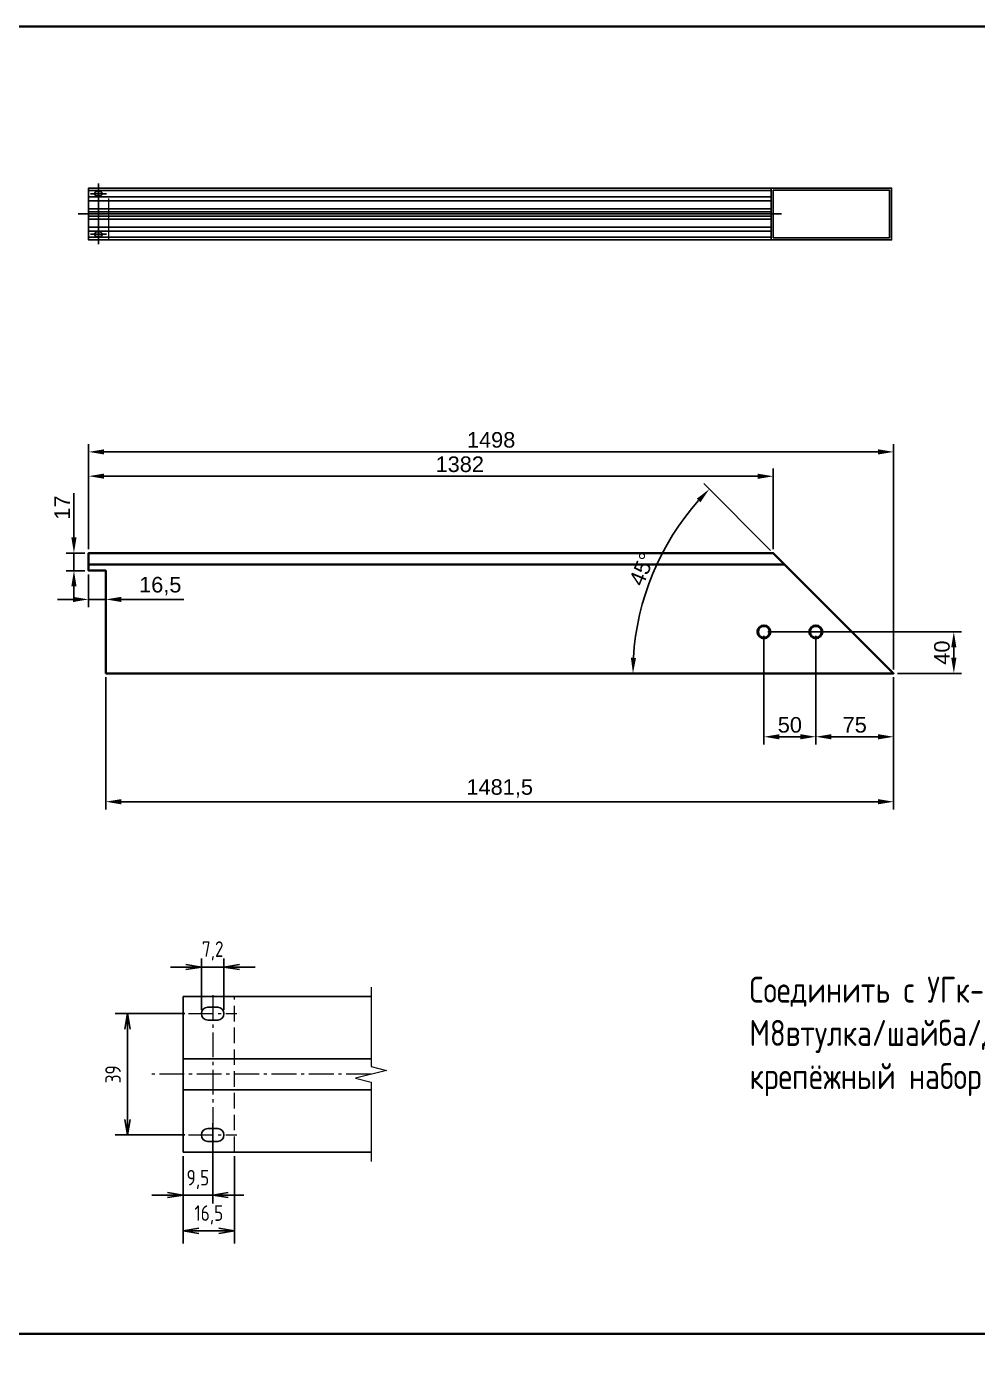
# Model space of a CAD drawing. Header units: millimetres. Extents: x 81 to 148571, y -49 to 131555.
# Drawn here: x 31728 to 32644, y 32167 to 33448 of the extents above; entities that cross this region are included whole.
import ezdxf

# ---------------------------------------------------------------- set-up
doc = ezdxf.new("R2010")
doc.units = ezdxf.units.MM
doc.linetypes.add('GOST2.303 4', pattern=[7, 5, -2, 0])
doc.linetypes.add('GOST2.303 6', pattern=[12, 8, -1.5, 1, -1.5])
for name, color, linetype, lineweight in [('F50 (Ригель)', 4, 'Continuous', 30), ('Оси', 1, 'GOST2.303 6', 18), ('Размеры', 7, 'Continuous', 25), ('Тонкая', 7, 'Continuous', 0)]:
    doc.layers.add(name, color=color, linetype=linetype, lineweight=lineweight)
doc.layers.add('printme', color=5, linetype='Continuous', lineweight=40, plot=False)
doc.layers.add('РАЗМЕРЫ-ВЫНОСКИ', color=4, linetype='Continuous')
doc.styles.add('GOST 2.304', font='CS_Gost2304.shx')
doc.styles.get("Standard").update_dxf_attribs({"font": 'arial.ttf'})
doc.styles.add('ГОСТ 2.304', font='CS_Gost2304.shx')
doc.dimstyles.new('ISO-25', dxfattribs={"dimtxt": 2.5, "dimasz": 2.5, "dimexe": 1.25, "dimexo": 0.625, "dimtad": 1, "dimtxsty": 'Standard', "dimcen": 2.5, "dimadec": 0, "dimazin": 0, "dimtfac": 1, "dimtmove": 0, "dimatfit": 3, "dimfxl": 1, "dimarcsym": 0})
doc.dimstyles.new('СПДС', dxfattribs={"dimscale": 100, "dimtxt": 2.5, "dimasz": 2.5, "dimexe": 2, "dimexo": 0.625, "dimgap": 1, "dimtad": 1, "dimdec": 0, "dimtxsty": 'ГОСТ 2.304', "dimblk": 'OBLIQUE', "dimblk1": 'OBLIQUE', "dimblk2": 'OBLIQUE', "dimcen": 2.5, "dimdle": 2, "dimadec": 0, "dimazin": 2, "dimtfac": 0.75, "dimtdec": 4, "dimtmove": 1, "dimatfit": 3, "dimfxl": 1, "dimtfill": 1, "dimtolj": 1, "dimarcsym": 1})

# ---------------------------------------------------------------- blocks, each defined once
blk = doc.blocks.new('_Open')
at = {"color": 0, "linetype": 'ByBlock', "lineweight": -2}
for p, q in [((-1, 0.167), (0, 0)), ((-1, -0.167), (0, 0)), ((0, 0), (-1, 0))]:
    blk.add_line(p, q, dxfattribs=at)
blk = doc.blocks.new('*D51')
at = {"layer": 'Defpoints', "color": 0, "ltscale": 2, "transparency": 16777216}
for p in [(-7, -9.5), (-16.5, -20)]:
    blk.add_point(p, dxfattribs=at)
at = {"layer": 'Размеры', "color": 0, "lineweight": -2, "ltscale": 2, "transparency": 16777216}
for p, q in [((-7, -10.75), (-7, -37.79)), ((-16.5, -21.25), (-16.5, -37.79)), ((-21.5, -33.79), (-26.5, -33.79)), ((-2, -33.79), (3, -33.79))]:
    blk.add_line(p, q, dxfattribs=at)
at = {"layer": 'Размеры', "color": 0, "ltscale": 2, "transparency": 16777216, "insert": (-11.75, -28.79), "char_height": 5, "attachment_point": 5, "style": 'GOST 2.304', "bg_fill": 3, "box_fill_scale": 1.1, "bg_fill_color": 256, "bg_fill_true_color": 13158600, "bg_fill_transparency": 0}
blk.add_mtext('\\A1;9,5', dxfattribs=at)
at = {"layer": 'Defpoints', "color": 0, "ltscale": 2, "transparency": 16777216}
blk.add_point((-7, -33.79), dxfattribs=at)
at = {"layer": 'Размеры', "color": 0, "lineweight": -2, "ltscale": 2, "transparency": 16777216}
blk.add_line((-16.5, -33.79), (-7, -33.79), dxfattribs=at)
at = {"layer": 'Размеры', "color": 0, "lineweight": -2, "ltscale": 2, "transparency": 16777216, "xscale": 5, "yscale": 5, "zscale": 5}
blk.add_blockref('_Open', (-16.5, -33.79), dxfattribs=at)
at = {"layer": 'Размеры', "color": 0, "lineweight": -2, "ltscale": 2, "transparency": 16777216, "xscale": 5, "yscale": 5, "zscale": 5, "rotation": 180}
blk.add_blockref('_Open', (-7, -33.79), dxfattribs=at)
blk = doc.blocks.new('*D53')
at = {"layer": 'Defpoints', "color": 0, "ltscale": 5, "transparency": 16777216}
for p in [(-10.6, 24.5), (-3.4, 24.5)]:
    blk.add_point(p, dxfattribs=at)
at = {"layer": 'Размеры', "color": 0, "lineweight": -2, "ltscale": 5, "transparency": 16777216}
for p, q in [((-10.6, 25.75), (-10.6, 43.46)), ((-3.4, 25.75), (-3.4, 43.46)), ((-15.6, 39.46), (-20.6, 39.46)), ((1.6, 39.46), (6.6, 39.46))]:
    blk.add_line(p, q, dxfattribs=at)
at = {"layer": 'Размеры', "color": 0, "ltscale": 5, "transparency": 16777216, "insert": (-7, 44.65), "char_height": 5, "attachment_point": 5, "style": 'ГОСТ 2.304', "bg_fill": 3, "box_fill_scale": 1.1, "bg_fill_color": 256, "bg_fill_true_color": 13158600, "bg_fill_transparency": 0}
blk.add_mtext('\\A1;7,2', dxfattribs=at)
at = {"layer": 'Defpoints', "color": 0, "ltscale": 5, "transparency": 16777216}
blk.add_point((-3.4, 39.46), dxfattribs=at)
at = {"layer": 'Размеры', "color": 0, "lineweight": -2, "ltscale": 5, "transparency": 16777216}
blk.add_line((-10.6, 39.46), (-3.4, 39.46), dxfattribs=at)
at = {"layer": 'Размеры', "color": 0, "lineweight": -2, "ltscale": 5, "transparency": 16777216, "xscale": 5, "yscale": 5, "zscale": 5}
blk.add_blockref('_Open', (-10.6, 39.46), dxfattribs=at)
at = {"layer": 'Размеры', "color": 0, "lineweight": -2, "ltscale": 5, "transparency": 16777216, "xscale": 5, "yscale": 5, "zscale": 5, "rotation": 180}
blk.add_blockref('_Open', (-3.4, 39.46), dxfattribs=at)
blk = doc.blocks.new('*D50')
at = {"layer": 'Defpoints', "color": 0, "ltscale": 2, "transparency": 16777216}
for p in [(-16.5, -20), (0, -20), (0, -45.32)]:
    blk.add_point(p, dxfattribs=at)
at = {"layer": 'Размеры', "color": 0, "lineweight": -2, "ltscale": 2, "transparency": 16777216}
for p, q in [((-16.5, -21.25), (-16.5, -49.32)), ((0, -21.25), (0, -49.32)), ((-11.5, -45.32), (-5, -45.32))]:
    blk.add_line(p, q, dxfattribs=at)
at = {"layer": 'Размеры', "color": 0, "ltscale": 2, "transparency": 16777216, "insert": (-8.25, -40.17), "char_height": 5, "attachment_point": 5, "style": 'GOST 2.304', "bg_fill": 3, "box_fill_scale": 1.1, "bg_fill_color": 256, "bg_fill_true_color": 13158600, "bg_fill_transparency": 0}
blk.add_mtext('\\A1;16,5', dxfattribs=at)
at = {"layer": 'Размеры', "color": 0, "lineweight": -2, "ltscale": 2, "transparency": 16777216, "xscale": 5, "yscale": 5, "zscale": 5, "rotation": 180}
blk.add_blockref('_Open', (-16.5, -45.32), dxfattribs=at)
at = {"layer": 'Размеры', "color": 0, "lineweight": -2, "ltscale": 2, "transparency": 16777216, "xscale": 5, "yscale": 5, "zscale": 5}
blk.add_blockref('_Open', (0, -45.32), dxfattribs=at)
blk = doc.blocks.new('*D52')
at = {"layer": 'Defpoints', "color": 0, "ltscale": 2, "transparency": 16777216}
for p in [(-34.38, 24.5), (-14.73, 24.5), (-14.73, -14.5)]:
    blk.add_point(p, dxfattribs=at)
at = {"layer": 'Размеры', "color": 0, "lineweight": -2, "ltscale": 2, "transparency": 16777216}
for p, q in [((-15.98, 24.5), (-38.38, 24.5)), ((-34.38, -9.5), (-34.38, 19.5)), ((-15.98, -14.5), (-38.38, -14.5))]:
    blk.add_line(p, q, dxfattribs=at)
at = {"layer": 'Размеры', "color": 0, "lineweight": -2, "ltscale": 2, "transparency": 16777216, "xscale": 5, "yscale": 5, "zscale": 5}
for p, rotation in [((-34.38, 24.5), 90), ((-34.38, -14.5), 270)]:
    blk.add_blockref('_Open', p, dxfattribs=dict(at, rotation=rotation))
at = {"layer": 'Размеры', "color": 0, "ltscale": 2, "transparency": 16777216, "insert": (-39.02, 5), "char_height": 5, "attachment_point": 5, "rotation": 90, "style": 'GOST 2.304', "bg_fill": 3, "box_fill_scale": 1.1, "bg_fill_color": 256, "bg_fill_true_color": 13158600, "bg_fill_transparency": 0}
blk.add_mtext('\\A1;39', dxfattribs=at)
blk = doc.blocks.new('*D130')
at = {"color": 0, "lineweight": -2, "ltscale": 2.5, "transparency": 16777216}
for p, q in [((31803.9, 32821), (31803.9, 32693.5)), ((32563.2, 32820.9), (32563.2, 32693.5)), ((31818.9, 32701), (32548.2, 32701))]:
    blk.add_line(p, q, dxfattribs=at)
at = {"color": 0, "ltscale": 2.5, "transparency": 16777216}
for points in [[(31818.9, 32703.5), (31818.9, 32698.5), (31803.9, 32701)], [(32548.2, 32703.5), (32548.2, 32698.5), (32563.2, 32701)]]:
    blk.add_solid(points, dxfattribs=at)
at = {"layer": 'Defpoints', "color": 0, "ltscale": 2.5}
for p in [(31803.9, 32824.7), (32563.2, 32824.7), (32563.2, 32701)]:
    blk.add_point(p, dxfattribs=at)
at = {"color": 0, "ltscale": 2.5, "transparency": 16777216, "insert": (32183.6, 32713.8), "char_height": 15, "attachment_point": 5, "rotation": 359.9972}
blk.add_mtext('1481,5', dxfattribs=at)
blk = doc.blocks.new('*D131')
at = {"color": 0, "lineweight": -2, "ltscale": 2.5, "transparency": 16777216}
for p, q in [((31787.4, 32944.5), (31787.4, 33022.3)), ((31802.4, 33014.8), (32432.2, 33014.7)), ((32447.2, 32944.4), (32447.2, 33022.2))]:
    blk.add_line(p, q, dxfattribs=at)
at = {"color": 0, "ltscale": 2.5, "transparency": 16777216}
for points in [[(31802.4, 33017.3), (31802.4, 33012.3), (31787.4, 33014.8)], [(32432.2, 33017.2), (32432.2, 33012.2), (32447.2, 33014.7)]]:
    blk.add_solid(points, dxfattribs=at)
at = {"layer": 'Defpoints', "color": 0, "ltscale": 2.5}
for p in [(32447.2, 33014.7), (31787.4, 32940.7), (32447.2, 32940.7)]:
    blk.add_point(p, dxfattribs=at)
at = {"color": 0, "ltscale": 2.5, "transparency": 16777216, "insert": (32145.1, 33026.2), "char_height": 15, "attachment_point": 5, "rotation": 359.9968}
blk.add_mtext('1382', dxfattribs=at)
blk = doc.blocks.new('*D132')
at = {"color": 0, "lineweight": -2, "ltscale": 2.5, "transparency": 16777216}
for p, q in [((31787.4, 32944.5), (31787.4, 33045.7)), ((31802.4, 33038.2), (32548.2, 33038.2)), ((32563.2, 32828.4), (32563.2, 33045.7))]:
    blk.add_line(p, q, dxfattribs=at)
at = {"color": 0, "ltscale": 2.5, "transparency": 16777216}
for points in [[(31802.4, 33040.7), (31802.4, 33035.7), (31787.4, 33038.2)], [(32548.2, 33040.7), (32548.2, 33035.7), (32563.2, 33038.2)]]:
    blk.add_solid(points, dxfattribs=at)
at = {"layer": 'Defpoints', "color": 0, "ltscale": 2.5}
for p in [(32563.2, 33038.2), (31787.4, 32940.7), (32563.2, 32824.7)]:
    blk.add_point(p, dxfattribs=at)
at = {"color": 0, "ltscale": 2.5, "transparency": 16777216, "insert": (32175.3, 33049.7), "char_height": 15, "attachment_point": 5}
blk.add_mtext('1498', dxfattribs=at)
blk = doc.blocks.new('*D127')
at = {"color": 0, "lineweight": -2, "ltscale": 2.5, "transparency": 16777216}
for p, q in [((32442, 32864.7), (32628.7, 32864.7)), ((32621.2, 32839.7), (32621.2, 32849.7)), ((32567, 32824.7), (32628.7, 32824.7))]:
    blk.add_line(p, q, dxfattribs=at)
at = {"color": 0, "ltscale": 2.5, "transparency": 16777216}
for points in [[(32618.7, 32849.7), (32623.7, 32849.7), (32621.2, 32864.7)], [(32618.7, 32839.7), (32623.7, 32839.7), (32621.2, 32824.7)]]:
    blk.add_solid(points, dxfattribs=at)
at = {"layer": 'Defpoints', "color": 0, "ltscale": 2.5}
for p in [(32438.2, 32864.7), (32621.2, 32864.7), (32563.2, 32824.7)]:
    blk.add_point(p, dxfattribs=at)
at = {"color": 0, "ltscale": 2.5, "transparency": 16777216, "insert": (32609.8, 32844.7), "char_height": 15, "attachment_point": 5, "rotation": 90}
blk.add_mtext('40', dxfattribs=at)
blk = doc.blocks.new('*D133')
at = {"color": 0, "lineweight": -2, "ltscale": 2.5, "transparency": 16777216}
for p, q in [((32488.2, 32860.9), (32488.2, 32756.1)), ((32563.2, 32820.9), (32563.2, 32756.1)), ((32548.2, 32763.6), (32503.2, 32763.6))]:
    blk.add_line(p, q, dxfattribs=at)
at = {"color": 0, "ltscale": 2.5, "transparency": 16777216}
for points in [[(32503.2, 32766.1), (32503.2, 32761.1), (32488.2, 32763.6)], [(32548.2, 32766.1), (32548.2, 32761.1), (32563.2, 32763.6)]]:
    blk.add_solid(points, dxfattribs=at)
at = {"layer": 'Defpoints', "color": 0, "ltscale": 2.5}
for p in [(32488.2, 32864.7), (32563.2, 32824.7), (32488.2, 32763.6)]:
    blk.add_point(p, dxfattribs=at)
at = {"color": 0, "ltscale": 2.5, "transparency": 16777216, "insert": (32525.7, 32775), "char_height": 15, "attachment_point": 5}
blk.add_mtext('75', dxfattribs=at)
blk = doc.blocks.new('*D129')
at = {"color": 0, "lineweight": -2, "ltscale": 2.5, "transparency": 16777216}
for p, q in [((32438.2, 32860.9), (32438.2, 32756.1)), ((32488.2, 32860.9), (32488.2, 32756.1)), ((32473.2, 32763.6), (32453.2, 32763.6))]:
    blk.add_line(p, q, dxfattribs=at)
at = {"color": 0, "ltscale": 2.5, "transparency": 16777216}
for points in [[(32453.2, 32766.1), (32453.2, 32761.1), (32438.2, 32763.6)], [(32473.2, 32766.1), (32473.2, 32761.1), (32488.2, 32763.6)]]:
    blk.add_solid(points, dxfattribs=at)
at = {"layer": 'Defpoints', "color": 0, "ltscale": 2.5}
for p in [(32438.2, 32864.7), (32488.2, 32864.7), (32438.2, 32763.6)]:
    blk.add_point(p, dxfattribs=at)
at = {"color": 0, "ltscale": 2.5, "transparency": 16777216, "insert": (32463.2, 32775), "char_height": 15, "attachment_point": 5}
blk.add_mtext('50', dxfattribs=at)
blk = doc.blocks.new('*D125')
at = {"color": 0, "lineweight": -2, "ltscale": 2.5, "transparency": 16777216}
for p, q in [((31787.4, 32920), (31787.4, 32888.5)), ((31803.9, 32920), (31803.9, 32888.5)), ((31772.4, 32896), (31757.4, 32896)), ((31787.4, 32896), (31803.9, 32896)), ((31818.9, 32896), (31879.1, 32896))]:
    blk.add_line(p, q, dxfattribs=at)
at = {"color": 0, "ltscale": 2.5, "transparency": 16777216}
for points in [[(31772.4, 32898.5), (31772.4, 32893.5), (31787.4, 32896)], [(31818.9, 32898.5), (31818.9, 32893.5), (31803.9, 32896)]]:
    blk.add_solid(points, dxfattribs=at)
at = {"layer": 'Defpoints', "color": 0, "ltscale": 2.5}
for p in [(31787.4, 32923.7), (31803.9, 32923.7), (31803.9, 32896)]:
    blk.add_point(p, dxfattribs=at)
at = {"color": 0, "ltscale": 2.5, "transparency": 16777216, "insert": (31856.5, 32908.8), "char_height": 15, "attachment_point": 5}
blk.add_mtext('16,5', dxfattribs=at)
blk = doc.blocks.new('*D126')
at = {"color": 0, "lineweight": -2, "ltscale": 2.5, "transparency": 16777216}
for p, q in [((31773.3, 32955.7), (31773.3, 32998.3)), ((31783.7, 32940.7), (31765.8, 32940.7)), ((31773.3, 32923.7), (31773.3, 32940.7)), ((31783.7, 32923.7), (31765.8, 32923.7)), ((31773.3, 32908.7), (31773.3, 32893.7))]:
    blk.add_line(p, q, dxfattribs=at)
at = {"color": 0, "ltscale": 2.5, "transparency": 16777216}
for points in [[(31770.8, 32955.7), (31775.8, 32955.7), (31773.3, 32940.7)], [(31770.8, 32908.7), (31775.8, 32908.7), (31773.3, 32923.7)]]:
    blk.add_solid(points, dxfattribs=at)
at = {"layer": 'Defpoints', "color": 0, "ltscale": 2.5}
for p in [(31773.3, 32940.7), (31787.4, 32940.7), (31787.4, 32923.7)]:
    blk.add_point(p, dxfattribs=at)
at = {"color": 0, "ltscale": 2.5, "transparency": 16777216, "insert": (31762, 32984.5), "char_height": 15, "attachment_point": 5, "rotation": 90}
blk.add_mtext('17', dxfattribs=at)
blk = doc.blocks.new('*D128')
at = {"color": 0, "lineweight": -2, "ltscale": 2.5, "transparency": 16777216}
blk.add_line((32444.6, 32943.3), (32380.3, 33007.6), dxfattribs=at)
blk.add_arc((32563.2, 32824.7), 251.2, 138.4223, 176.5749, dxfattribs=at)
at = {"color": 0, "ltscale": 2.5, "transparency": 16777216}
for points in [[(32373.5, 32993.1), (32377.1, 32989.7), (32385.6, 33002.3)], [(32315, 32839.6), (32310, 32839.8), (32312, 32824.7)]]:
    blk.add_solid(points, dxfattribs=at)
at = {"layer": 'Defpoints', "color": 0, "ltscale": 2.5}
for p in [(32345.7, 32950.3), (32447.2, 32940.7, 40912), (31803.9, 32824.7, 40912), (32563.2, 32824.7, 40912), (32563.2, 32824.7, 40912)]:
    blk.add_point(p, dxfattribs=at)
at = {"color": 0, "ltscale": 2.5, "transparency": 16777216, "insert": (32320.7, 32925.2), "char_height": 15, "attachment_point": 5, "rotation": 67.4986}
blk.add_mtext('45°', dxfattribs=at)
blk = doc.blocks.new('_Oblique')
at = {"color": 0, "linetype": 'ByBlock', "lineweight": -2}
blk.add_line((-0.5, -0.5), (0.5, 0.5), dxfattribs=at)
blk = doc.blocks.new('*D135')
at = {"color": 0, "lineweight": -2, "ltscale": 40, "transparency": 16777216}
for p, q in [((37127.3, 32720.3), (37127.3, 32812.1)), ((37252.3, 32736.1), (37252.3, 32812.1)), ((37115.3, 32800.1), (37264.3, 32800.1))]:
    blk.add_line(p, q, dxfattribs=at)
at = {"layer": 'Defpoints', "color": 0, "ltscale": 40}
for p in [(37252.3, 32800.1), (37252.3, 32732.4), (37127.3, 32716.6)]:
    blk.add_point(p, dxfattribs=at)
at = {"layer": 'Defpoints', "color": 0, "ltscale": 2}
blk.add_point((94.8, -9.5), dxfattribs=at)
at = {"layer": 'Размеры', "color": 0, "lineweight": -2, "ltscale": 2, "transparency": 16777216}
for p, q in [((94.8, -10.7), (94.8, -37.8)), ((104.3, -21.2), (104.3, -37.8)), ((89.8, -33.8), (84.8, -33.8)), ((109.3, -33.8), (114.3, -33.8))]:
    blk.add_line(p, q, dxfattribs=at)
at = {"color": 0, "lineweight": -2, "ltscale": 40, "transparency": 16777216, "xscale": 15, "yscale": 15, "zscale": 15, "rotation": 180}
blk.add_blockref('_Oblique', (37127.3, 32800.1), dxfattribs=at)
at = {"color": 0, "lineweight": -2, "ltscale": 40, "transparency": 16777216, "xscale": 15, "yscale": 15, "zscale": 15}
blk.add_blockref('_Oblique', (37252.3, 32800.1), dxfattribs=at)
at = {"color": 0, "ltscale": 40, "transparency": 16777216, "insert": (37189.8, 32813.9), "char_height": 15, "attachment_point": 5, "style": 'ГОСТ 2.304', "bg_fill": 3, "box_fill_scale": 1.1, "bg_fill_color": 256, "bg_fill_true_color": 13158600, "bg_fill_transparency": 0}
blk.add_mtext('\\A1;50', dxfattribs=at)
at = {"layer": 'Размеры', "color": 0, "ltscale": 2, "transparency": 16777216, "insert": (99.5, -28.8), "char_height": 5, "attachment_point": 5, "style": 'GOST 2.304', "bg_fill": 3, "box_fill_scale": 1.1, "bg_fill_color": 256, "bg_fill_true_color": 13158600, "bg_fill_transparency": 0}
blk.add_mtext('\\A1;9,5', dxfattribs=at)
at = {"layer": 'Defpoints', "color": 0, "ltscale": 2}
for p in [(104.3, -20), (94.8, -33.8)]:
    blk.add_point(p, dxfattribs=at)
at = {"layer": 'Размеры', "color": 0, "lineweight": -2, "ltscale": 2, "transparency": 16777216}
blk.add_line((104.3, -33.8), (94.8, -33.8), dxfattribs=at)
at = {"layer": 'Размеры', "color": 0, "lineweight": -2, "ltscale": 2, "transparency": 16777216, "xscale": 5, "yscale": 5, "zscale": 5}
blk.add_blockref('_Open', (94.8, -33.8), dxfattribs=at)
at = {"layer": 'Размеры', "color": 0, "lineweight": -2, "ltscale": 2, "transparency": 16777216, "xscale": 5, "yscale": 5, "zscale": 5, "rotation": 180}
blk.add_blockref('_Open', (104.3, -33.8), dxfattribs=at)
blk = doc.blocks.new('*D136')
at = {"color": 0, "lineweight": -2, "ltscale": 2.5, "transparency": 16777216}
for p, q in [((37447.3, 32766.1), (37447.3, 32800)), ((37522.3, 32700.6), (37522.3, 32800)), ((37534.3, 32788), (37435.3, 32788))]:
    blk.add_line(p, q, dxfattribs=at)
at = {"layer": 'Defpoints', "color": 0, "ltscale": 2.5}
for p in [(37447.3, 32788), (37447.3, 32762.3), (37522.3, 32696.9)]:
    blk.add_point(p, dxfattribs=at)
at = {"layer": 'Defpoints', "color": 0, "ltscale": 5}
for p in [(91.2, 24.5), (98.4, 24.5)]:
    blk.add_point(p, dxfattribs=at)
at = {"layer": 'Размеры', "color": 0, "lineweight": -2, "ltscale": 5, "transparency": 16777216}
for p, q in [((86.2, 39.5), (81.2, 39.5)), ((91.2, 25.7), (91.2, 43.5)), ((98.4, 25.7), (98.4, 43.5)), ((103.4, 39.5), (108.4, 39.5))]:
    blk.add_line(p, q, dxfattribs=at)
at = {"color": 0, "lineweight": -2, "ltscale": 2.5, "transparency": 16777216, "xscale": 15, "yscale": 15, "zscale": 15, "rotation": 180}
blk.add_blockref('_Oblique', (37447.3, 32788), dxfattribs=at)
at = {"color": 0, "lineweight": -2, "ltscale": 2.5, "transparency": 16777216, "xscale": 15, "yscale": 15, "zscale": 15}
blk.add_blockref('_Oblique', (37522.3, 32788), dxfattribs=at)
at = {"color": 0, "ltscale": 2.5, "transparency": 16777216, "insert": (37484.8, 32801.8), "char_height": 15, "attachment_point": 5, "style": 'ГОСТ 2.304', "bg_fill": 3, "box_fill_scale": 1.1, "bg_fill_color": 256, "bg_fill_true_color": 13158600, "bg_fill_transparency": 0}
blk.add_mtext('\\A1;30**', dxfattribs=at)
at = {"layer": 'Размеры', "color": 0, "ltscale": 5, "transparency": 16777216, "insert": (94.8, 44.7), "char_height": 5, "attachment_point": 5, "style": 'ГОСТ 2.304', "bg_fill": 3, "box_fill_scale": 1.1, "bg_fill_color": 256, "bg_fill_true_color": 13158600, "bg_fill_transparency": 0}
blk.add_mtext('\\A1;7,2', dxfattribs=at)
at = {"layer": 'Defpoints', "color": 0, "ltscale": 5}
blk.add_point((91.2, 39.5), dxfattribs=at)
at = {"layer": 'Размеры', "color": 0, "lineweight": -2, "ltscale": 5, "transparency": 16777216}
blk.add_line((98.4, 39.5), (91.2, 39.5), dxfattribs=at)
at = {"layer": 'Размеры', "color": 0, "lineweight": -2, "ltscale": 5, "transparency": 16777216, "xscale": 5, "yscale": 5, "zscale": 5}
blk.add_blockref('_Open', (91.2, 39.5), dxfattribs=at)
at = {"layer": 'Размеры', "color": 0, "lineweight": -2, "ltscale": 5, "transparency": 16777216, "xscale": 5, "yscale": 5, "zscale": 5, "rotation": 180}
blk.add_blockref('_Open', (98.4, 39.5), dxfattribs=at)
blk = doc.blocks.new('*D137')
at = {"color": 0, "lineweight": -2, "ltscale": 2.5, "transparency": 16777216}
for p, q in [((36105.7, 32732.4), (36105.7, 32605)), ((36865, 32732.4), (36865, 32605)), ((36850, 32612.5), (36120.7, 32612.5))]:
    blk.add_line(p, q, dxfattribs=at)
at = {"color": 0, "ltscale": 2.5, "transparency": 16777216}
for points in [[(36120.7, 32615), (36120.7, 32610), (36105.7, 32612.5)], [(36850, 32615), (36850, 32610), (36865, 32612.5)]]:
    blk.add_solid(points, dxfattribs=at)
at = {"layer": 'Defpoints', "color": 0, "ltscale": 2.5}
for p in [(36105.7, 32736.1), (36865, 32736.2), (36105.7, 32612.5)]:
    blk.add_point(p, dxfattribs=at)
at = {"layer": 'Defpoints', "color": 0, "ltscale": 2}
for p in [(87.8, -20), (104.3, -20)]:
    blk.add_point(p, dxfattribs=at)
at = {"layer": 'Размеры', "color": 0, "lineweight": -2, "ltscale": 2, "transparency": 16777216}
for p, q in [((87.8, -21.2), (87.8, -49.3)), ((104.3, -21.2), (104.3, -49.3)), ((99.3, -45.3), (92.8, -45.3))]:
    blk.add_line(p, q, dxfattribs=at)
at = {"color": 0, "ltscale": 2.5, "transparency": 16777216, "insert": (36485.4, 32625.2), "char_height": 15, "attachment_point": 5, "rotation": 0.0028}
blk.add_mtext('1481,5', dxfattribs=at)
at = {"layer": 'Размеры', "color": 0, "ltscale": 2, "transparency": 16777216, "insert": (96, -40.2), "char_height": 5, "attachment_point": 5, "style": 'GOST 2.304', "bg_fill": 3, "box_fill_scale": 1.1, "bg_fill_color": 256, "bg_fill_true_color": 13158600, "bg_fill_transparency": 0}
blk.add_mtext('\\A1;16,5', dxfattribs=at)
at = {"layer": 'Defpoints', "color": 0, "ltscale": 2}
blk.add_point((87.8, -45.3), dxfattribs=at)
at = {"layer": 'Размеры', "color": 0, "lineweight": -2, "ltscale": 2, "transparency": 16777216, "xscale": 5, "yscale": 5, "zscale": 5, "rotation": 180}
blk.add_blockref('_Open', (87.8, -45.3), dxfattribs=at)
at = {"layer": 'Размеры', "color": 0, "lineweight": -2, "ltscale": 2, "transparency": 16777216, "xscale": 5, "yscale": 5, "zscale": 5}
blk.add_blockref('_Open', (104.3, -45.3), dxfattribs=at)
blk = doc.blocks.new('*D138')
at = {"color": 0, "lineweight": -2, "ltscale": 2.5, "transparency": 16777216}
for p, q in [((36221.7, 32855.9), (36221.7, 32933.7)), ((36881.5, 32855.9), (36881.5, 32933.7)), ((36866.5, 32926.2), (36236.7, 32926.2))]:
    blk.add_line(p, q, dxfattribs=at)
at = {"color": 0, "ltscale": 2.5, "transparency": 16777216}
for points in [[(36236.7, 32928.7), (36236.7, 32923.7), (36221.7, 32926.2)], [(36866.5, 32928.7), (36866.5, 32923.7), (36881.5, 32926.2)]]:
    blk.add_solid(points, dxfattribs=at)
at = {"layer": 'Defpoints', "color": 0, "ltscale": 2.5}
for p in [(36221.7, 32926.2), (36221.7, 32852.1), (36881.5, 32852.2)]:
    blk.add_point(p, dxfattribs=at)
at = {"layer": 'Defpoints', "color": 0, "ltscale": 2}
for p in [(102.5, 24.5), (122.1, 24.5), (102.5, -14.5)]:
    blk.add_point(p, dxfattribs=at)
at = {"layer": 'Размеры', "color": 0, "lineweight": -2, "ltscale": 2, "transparency": 16777216}
for p, q in [((103.7, 24.5), (126.1, 24.5)), ((122.1, -9.5), (122.1, 19.5)), ((103.7, -14.5), (126.1, -14.5))]:
    blk.add_line(p, q, dxfattribs=at)
at = {"layer": 'Размеры', "color": 0, "lineweight": -2, "ltscale": 2, "transparency": 16777216, "xscale": 5, "yscale": 5, "zscale": 5}
for p, rotation in [((122.1, 24.5), 90), ((122.1, -14.5), 270)]:
    blk.add_blockref('_Open', p, dxfattribs=dict(at, rotation=rotation))
at = {"color": 0, "ltscale": 2.5, "transparency": 16777216, "insert": (36523.8, 32937.6), "char_height": 15, "attachment_point": 5, "rotation": 0.0032}
blk.add_mtext('1382', dxfattribs=at)
at = {"layer": 'Размеры', "color": 0, "ltscale": 2, "transparency": 16777216, "insert": (117.5, 5), "char_height": 5, "attachment_point": 5, "rotation": 90, "style": 'GOST 2.304', "bg_fill": 3, "box_fill_scale": 1.1, "bg_fill_color": 256, "bg_fill_true_color": 13158600, "bg_fill_transparency": 0}
blk.add_mtext('\\A1;39', dxfattribs=at)
blk = doc.blocks.new('уз 12')
at = {"layer": 'F50 (Ригель)', "lineweight": 25, "ltscale": 2.5}
for p, q in [((-16.5, 30), (-16.5, -20)), ((43.88, 30), (-16.5, 30)), ((43.88, 10), (-16.5, 10)), ((43.88, 0), (-16.5, 0)), ((43.88, -20), (-16.5, -20))]:
    blk.add_line(p, q, dxfattribs=at)
at = {"layer": 'F50 (Ригель)', "linetype": 'GOST2.303 4', "lineweight": 18}
blk.add_line((0, -20), (0, 30), dxfattribs=at)
at = {"layer": 'Оси'}
for p, q in [((-7, 30.48), (-7, -20.48)), ((43.88, 5), (-26.5, 5))]:
    blk.add_line(p, q, dxfattribs=at)
at = {"layer": 'Тонкая', "linetype": 'Continuous'}
blk.add_lwpolyline([(43.88, 33), (43.88, 7.5), (48.88, 6.25), (38.88, 3.75), (43.88, 2.5), (43.88, -23)], dxfattribs=at)
at = {"layer": 'Размеры', "ltscale": 5}
dim = blk.add_linear_dim(base=(-3.4, 39.46), p1=(-10.6, 24.5), p2=(-3.4, 24.5), angle=0, dimstyle='СПДС', override={"dimscale": 2, "dimdec": 1, "dimblk1": 'Open', "dimblk2": 'Open', "dimsah": 1}, dxfattribs=at)
dim.commit()
dim.dimension.update_dxf_attribs({"geometry": '*D53', "text_midpoint": (-7, 39.46), "dimtype": 128})
at = {"layer": 'Размеры', "ltscale": 2}
dim = blk.add_linear_dim(base=(-7, -33.79), p1=(-16.5, -20), p2=(-7, -9.5), angle=0, dimstyle='СПДС', override={"dimscale": 2, "dimdec": 1, "dimtxsty": 'GOST 2.304', "dimblk1": 'Open', "dimblk2": 'Open', "dimsah": 1}, dxfattribs=at)
dim.commit()
dim.dimension.update_dxf_attribs({"geometry": '*D51', "text_midpoint": (-11.75, -33.79), "dimtype": 128})
at = {"layer": 'F50 (Ригель)', "lineweight": 25, "ltscale": 2.5}
for points in [[(-8.6, 22.4, -0.953514), (-8.6, 26.6), (-5.4, 26.6, -0.953514), (-5.4, 22.4)], [(-8.6, -12.4, 0.953514), (-8.6, -16.6), (-5.4, -16.6, 0.953514), (-5.4, -12.4)]]:
    blk.add_lwpolyline(points, format="xyb", close=True, dxfattribs=at)
at = {"layer": 'Оси'}
for points in [[(-14.73, 24.5), (0.73, 24.5)], [(-14.73, -14.5), (0.73, -14.5)]]:
    blk.add_lwpolyline(points, dxfattribs=at)
at = {"layer": 'Размеры', "ltscale": 2}
dim = blk.add_linear_dim(base=(0, -45.32), p1=(-16.5, -20), p2=(0, -20), angle=0, dimstyle='СПДС', override={"dimscale": 2, "dimdec": 1, "dimtxsty": 'GOST 2.304', "dimblk1": 'Open', "dimblk2": 'Open', "dimsah": 1}, dxfattribs=at)
dim.commit()
dim.dimension.update_dxf_attribs({"geometry": '*D50', "text_midpoint": (-8.25, -45.32), "dimtype": 128})
dim = blk.add_linear_dim(base=(-34.38, 24.5), p1=(-14.73, -14.5), p2=(-14.73, 24.5), angle=90, dimstyle='СПДС', override={"dimscale": 2, "dimtxsty": 'GOST 2.304', "dimblk1": 'Open', "dimblk2": 'Open', "dimsah": 1}, dxfattribs=at)
dim.commit()
dim.dimension.update_dxf_attribs({"geometry": '*D52', "text_midpoint": (-39.02, 5)})

msp = doc.modelspace()

# ---------------------------------------------------------------- linework, layer by layer
at = {"color": 3, "ltscale": 8}
for p, q in [((31796.919, 33296.862, 40912), (31796.919, 33238.284, 40912)), ((32040.853, 33267.573, 40912), (31777.419, 33267.573, 40912)), ((32455.209, 33267.573, 40912), (31822.271, 33267.573, 40912))]:
    msp.add_line(p, q, dxfattribs=at)
at = {"color": 252, "linetype": 'GOST2.303 4', "lineweight": 18, "ltscale": 8}
msp.add_line((31806.919, 33242.573, 40912), (31806.919, 33292.573, 40912), dxfattribs=at)
at = {"ltscale": 2.5}
for p, q in [((32445.209, 33292.573, 40912), (32561.209, 33292.573, 40912)), ((32561.209, 33242.573, 40912), (32561.209, 33292.573, 40912)), ((32366.21, 33242.573, 40912), (32416.21, 33242.573, 40912)), ((32445.209, 33242.573, 40912), (32561.209, 33242.573, 40912))]:
    msp.add_line(p, q, dxfattribs=at)
at = {"color": 252, "lineweight": 25, "ltscale": 8}
for p, q in [((31787.419, 33290.073, 40912), (32040.853, 33290.073, 40912)), ((31787.419, 33284.073, 40912), (32040.853, 33284.073, 40912)), ((31787.419, 33280.273, 40912), (32040.853, 33280.273, 40912)), ((31819.693, 33290.073, 40912), (32445.209, 33290.073, 40912)), ((31821.745, 33284.073, 40912), (32445.209, 33284.073, 40912)), ((31822.236, 33280.273, 40912), (32445.209, 33280.273, 40912)), ((31787.419, 33269.573, 40912), (32042.853, 33269.573, 40912)), ((31822.271, 33269.573, 40912), (32445.209, 33269.573, 40912)), ((31787.419, 33265.573, 40912), (32038.853, 33265.573, 40912)), ((31787.419, 33254.873, 40912), (32040.853, 33254.873, 40912)), ((31822.236, 33254.873, 40912), (32445.209, 33254.873, 40912)), ((31822.271, 33265.573, 40912), (32445.209, 33265.573, 40912)), ((31787.419, 33251.073, 40912), (32040.853, 33251.073, 40912)), ((31787.419, 33245.073, 40912), (32040.853, 33245.073, 40912)), ((31819.693, 33245.073, 40912), (32445.209, 33245.073, 40912)), ((31821.745, 33251.073, 40912), (32445.209, 33251.073, 40912))]:
    msp.add_line(p, q, dxfattribs=at)
at = {"lineweight": 25, "ltscale": 8}
for p, q in [((32445.209, 33272.573, 40912), (31787.419, 33272.573, 40912)), ((32040.853, 33262.573, 40912), (31787.419, 33262.573, 40912)), ((32445.209, 33262.573, 40912), (31822.271, 33262.573, 40912))]:
    msp.add_line(p, q, dxfattribs=at)
at = {"color": 6, "lineweight": 40, "ltscale": 10}
for p, q in [((32447.209, 32940.694, 40912), (31787.419, 32940.731, 40912)), ((32458.209, 32929.694, 40912), (31787.419, 32929.731, 40912)), ((32563.209, 32824.694, 40912), (31803.919, 32824.731, 40912))]:
    msp.add_line(p, q, dxfattribs=at)
at = {"ltscale": 2}
msp.add_line((32447.209, 32940.694, 40912), (32563.209, 32824.694, 40912), dxfattribs=at)
at = {"lineweight": 25, "ltscale": 8, "elevation": 40912}
for points in [[(32040.853, 33242.573), (31787.419, 33242.573), (31787.419, 33292.573), (32040.853, 33292.573)], [(31818.29, 33292.573), (32445.209, 33292.573), (32445.209, 33242.573), (31818.29, 33242.573)]]:
    msp.add_lwpolyline(points, dxfattribs=at)
at = {"ltscale": 2.5, "elevation": 40912}
for points in [[(32445.209, 33292.573), (32561.209, 33292.573), (32561.209, 33242.573), (32445.209, 33242.573)], [(32447.209, 33290.573), (32559.209, 33290.573), (32559.209, 33244.573), (32447.209, 33244.573)]]:
    msp.add_lwpolyline(points, close=True, dxfattribs=at)
at = {"color": 3, "ltscale": 8, "elevation": 40912}
for points in [[(31789.191, 33287.073), (31804.647, 33287.073)], [(31789.191, 33248.073), (31804.647, 33248.073)]]:
    msp.add_lwpolyline(points, dxfattribs=at)
at = {"color": 252, "lineweight": 25, "ltscale": 8, "elevation": 40912}
for points in [[(31795.319, 33284.973, -0.9535141), (31795.319, 33289.173), (31798.519, 33289.173, -0.9535141), (31798.519, 33284.973)], [(31795.319, 33250.173, 0.9535141), (31795.319, 33245.973), (31798.519, 33245.973, 0.9535141), (31798.519, 33250.173)]]:
    msp.add_lwpolyline(points, format="xyb", close=True, dxfattribs=at)
at = {"color": 6, "lineweight": 40, "ltscale": 10, "elevation": 40912}
msp.add_lwpolyline([(31803.919, 32824.731), (31803.919, 32923.731), (31787.419, 32923.731), (31787.419, 32940.731), (32447.209, 32940.694), (32563.209, 32824.694)], close=True, dxfattribs=at)
msp.add_lwpolyline([(32458.209, 32929.694), (31787.419, 32929.731)], dxfattribs=at)
at = {"lineweight": 50, "ltscale": 20}
for centre in [(32438.209, 32864.694, 40912), (32488.209, 32864.694, 40912)]:
    msp.add_circle(centre, 6, dxfattribs=at)

# ---------------------------------------------------------------- block references
at = {"ltscale": 3, "xscale": 3, "yscale": 3, "zscale": 3}
msp.add_blockref('уз 12', (31928.019, 32423.232), dxfattribs=at)

# ---------------------------------------------------------------- dimensions: what is measured, and where the dimension line sits
at = {"ltscale": 2.5}
dim = msp.add_linear_dim(base=(32563.209, 33038.247, 40912), p1=(31787.419, 32940.731, 40912), p2=(32563.209, 32824.694, 40912), text='1498', dimstyle='ISO-25', override={"dimscale": 6}, dxfattribs=at)
dim.commit()
dim.dimension.update_dxf_attribs({"geometry": '*D132', "text_midpoint": (32175.314, 33049.656, 40912)})
dim = msp.add_linear_dim(base=(32447.213, 33014.722, 40912), p1=(31787.419, 32940.731, 40912), p2=(32447.209, 32940.694, 40912), angle=359.99683, text='1382', dimstyle='ISO-25', override={"dimscale": 6}, dxfattribs=at)
dim.commit()
dim.dimension.update_dxf_attribs({"geometry": '*D131', "text_midpoint": (32145.142, 33014.739, 40912), "dimtype": 161})
for base, p1, p2, angle, picture, middle in [((31773.28, 32940.731), (31787.419, 32923.731), (31787.419, 32940.731), 90, '*D126', (31762, 32984.518)), ((32621.18, 32864.694, 40912), (32563.209, 32824.694, 40912), (32438.209, 32864.694, 40912), 270, '*D127', (32609.772, 32844.694, 40912))]:
    dim = msp.add_linear_dim(base=base, p1=p1, p2=p2, angle=angle, dimstyle='ISO-25', override={"dimscale": 6}, dxfattribs=at)
    dim.commit()
    dim.dimension.update_dxf_attribs({"geometry": picture, "text_midpoint": middle})
dim = msp.add_angular_dim_2l(base=(32345.696, 32950.28), line1=((32447.209, 32940.694, 40912), (32563.209, 32824.694, 40912)), line2=((32563.209, 32824.694, 40912), (31803.919, 32824.731, 40912)), dimstyle='ISO-25', override={"dimscale": 6}, dxfattribs=at)
dim.commit()
dim.dimension.update_dxf_attribs({"geometry": '*D128', "text_midpoint": (32320.654, 32925.171)})
for base, p1, p2, override, picture, middle in [((31803.919, 32896.039), (31787.419, 32923.731), (31803.919, 32923.731), {"dimscale": 6}, '*D125', (31856.501, 32908.804)), ((32438.209, 32763.614, 40912), (32488.209, 32864.694, 40912), (32438.209, 32864.694, 40912), {"dimscale": 6, "dimtmove": 1}, '*D129', (32463.209, 32775.022, 40912)), ((32488.209, 32763.614, 40912), (32563.209, 32824.694, 40912), (32488.209, 32864.694, 40912), {"dimscale": 6}, '*D133', (32525.709, 32774.992, 40912))]:
    dim = msp.add_linear_dim(base=base, p1=p1, p2=p2, dimstyle='ISO-25', override=override, dxfattribs=at)
    dim.commit()
    dim.dimension.update_dxf_attribs({"geometry": picture, "text_midpoint": middle})
dim = msp.add_aligned_dim(p1=(31803.919, 32824.731, 40912), p2=(32563.209, 32824.694, 40912), distance=-123.691, text='1481,5', dimstyle='ISO-25', override={"dimscale": 6}, dxfattribs=at)
dim.commit()
dim.dimension.update_dxf_attribs({"geometry": '*D130', "text_midpoint": (32183.559, 32713.786, 40912)})

# ---------------------------------------------------------------- next in the draw order: linework, layer by layer
at = {"ltscale": 100}
msp.add_lwpolyline([(31584.313, 33448.186), (33366.313, 33448.186), (33366.313, 32188.186), (31584.313, 32188.186)], close=True, dxfattribs=at)

# ---------------------------------------------------------------- next in the draw order: dimensions: what is measured, and where the dimension line sits
at = {"ltscale": 40}
dim = msp.add_linear_dim(base=(37252.254, 32800.103), p1=(37127.254, 32716.592), p2=(37252.254, 32732.362), dimstyle='СПДС', override={"dimscale": 6, "dimlfac": 0.4}, dxfattribs=at)
dim.commit()
dim.dimension.update_dxf_attribs({"geometry": '*D135', "text_midpoint": (37189.754, 32813.913)})

# ---------------------------------------------------------------- next in the draw order: dimensions: what is measured, and where the dimension line sits
at = {"ltscale": 2.5}
dim = msp.add_linear_dim(base=(37447.254, 32787.968), p1=(37522.254, 32696.882), p2=(37447.254, 32762.313), text='30**', dimstyle='СПДС', override={"dimscale": 6, "dimlfac": 1}, dxfattribs=at)
dim.commit()
dim.dimension.update_dxf_attribs({"geometry": '*D136', "text_midpoint": (37484.754, 32801.779)})

# ---------------------------------------------------------------- next in the draw order: dimensions: what is measured, and where the dimension line sits
dim = msp.add_aligned_dim(p1=(36865.033, 32736.183, 40912), p2=(36105.743, 32736.146, 40912), distance=123.691, text='1481,5', dimstyle='ISO-25', override={"dimscale": 6}, dxfattribs=at)
dim.commit()
dim.dimension.update_dxf_attribs({"geometry": '*D137', "text_midpoint": (36485.393, 32625.238, 40912)})

# ---------------------------------------------------------------- next in the draw order: dimensions: what is measured, and where the dimension line sits
dim = msp.add_linear_dim(base=(36221.739, 32926.174, 40912), p1=(36881.533, 32852.183, 40912), p2=(36221.743, 32852.146, 40912), angle=180.00317, text='1382', dimstyle='ISO-25', override={"dimscale": 6}, dxfattribs=at)
dim.commit()
dim.dimension.update_dxf_attribs({"geometry": '*D138', "text_midpoint": (36523.81, 32926.191, 40912), "dimtype": 161})

# ---------------------------------------------------------------- next in the draw order: linework, layer by layer
at = {"layer": 'printme'}
msp.add_lwpolyline([(31584.313, 33448.186), (33366.313, 33448.186), (33366.313, 32188.186), (31584.313, 32188.186)], close=True, dxfattribs=at)

# ---------------------------------------------------------------- next in the draw order: texts
at = {"layer": 'РАЗМЕРЫ-ВЫНОСКИ', "ltscale": 5, "insert": (32424.321, 32532.307), "char_height": 25, "attachment_point": 1, "style": 'ГОСТ 2.304'}
msp.add_mtext_dynamic_manual_height_columns('Соединить с УГк-2 в цеху с помощью M8втулка/шайба/декор-винт + сухарь F50.0406 и крепёжный набор к нему , промазать всё герметиком', width=735.72796, gutter_width=125, heights=[0], dxfattribs=at)

doc.saveas('drawing.dxf')
